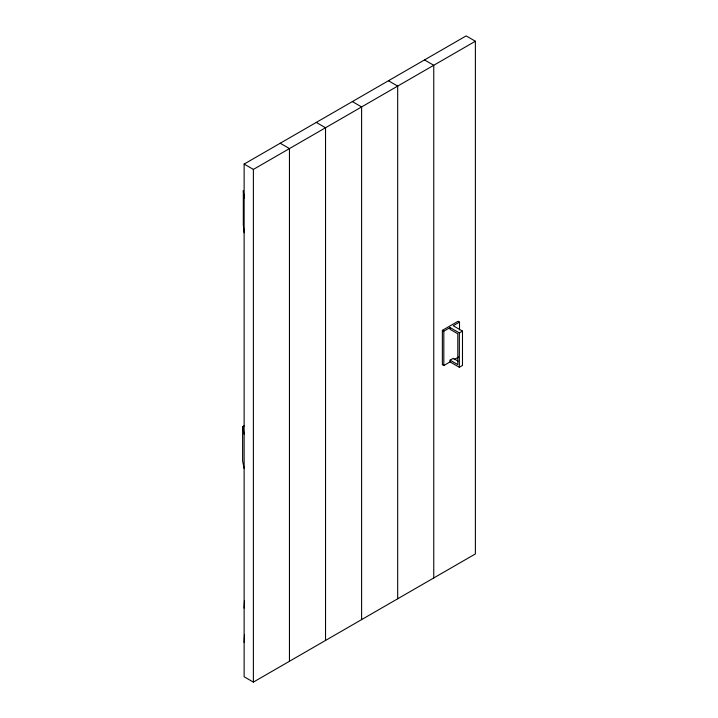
<?xml version="1.0" encoding="UTF-8"?>
<svg xmlns="http://www.w3.org/2000/svg" width="718" height="718" viewBox="0 0 718 718"><rect width="100%" height="100%" fill="white"/><g stroke="black" fill="none" stroke-linecap="round" stroke-linejoin="round"><path stroke-width="1.08" d="M244.129 608.029L244.506 600.517M244.129 642.395L244.506 634.883M244.129 164.072L466.135 35.9L475.379 41.24L475.379 553.928L253.382 682.1L244.129 676.76L244.129 164.072L253.382 169.412L475.379 41.24M244.129 468.477L242.621 461.01L242.621 426.645L244.56 425.523M459.511 322.113L453.229 325.748L462.482 331.088L462.482 365.444L459.341 367.257L450.087 361.917L443.814 365.543L442.369 364.708L442.369 330.352L458.066 321.287L459.511 322.113L459.511 329.876M442.369 330.352L443.814 331.186L450.087 327.561L459.341 332.901L462.482 331.088M450.087 361.917L450.087 360.149L453.229 358.336L458.057 361.118M454.126 359.592L458.614 356.999M424.509 59.935L433.753 65.275L433.753 577.963M388.429 80.757L397.682 86.097L397.682 598.785M352.358 101.588L361.603 106.928L361.603 619.616M316.279 122.419L325.532 127.759L325.532 640.447M280.208 143.241L289.453 148.581L289.453 661.269M450.087 360.149L457.806 364.6L457.806 333.78L450.087 329.329L450.087 327.561M242.621 426.645L244.129 434.112M244.129 198.437L243.321 190.557L243.321 224.922L244.129 232.794M459.341 332.901L459.341 367.257M443.814 331.186L443.814 365.543M253.382 169.412L253.382 682.1"/></g></svg>
